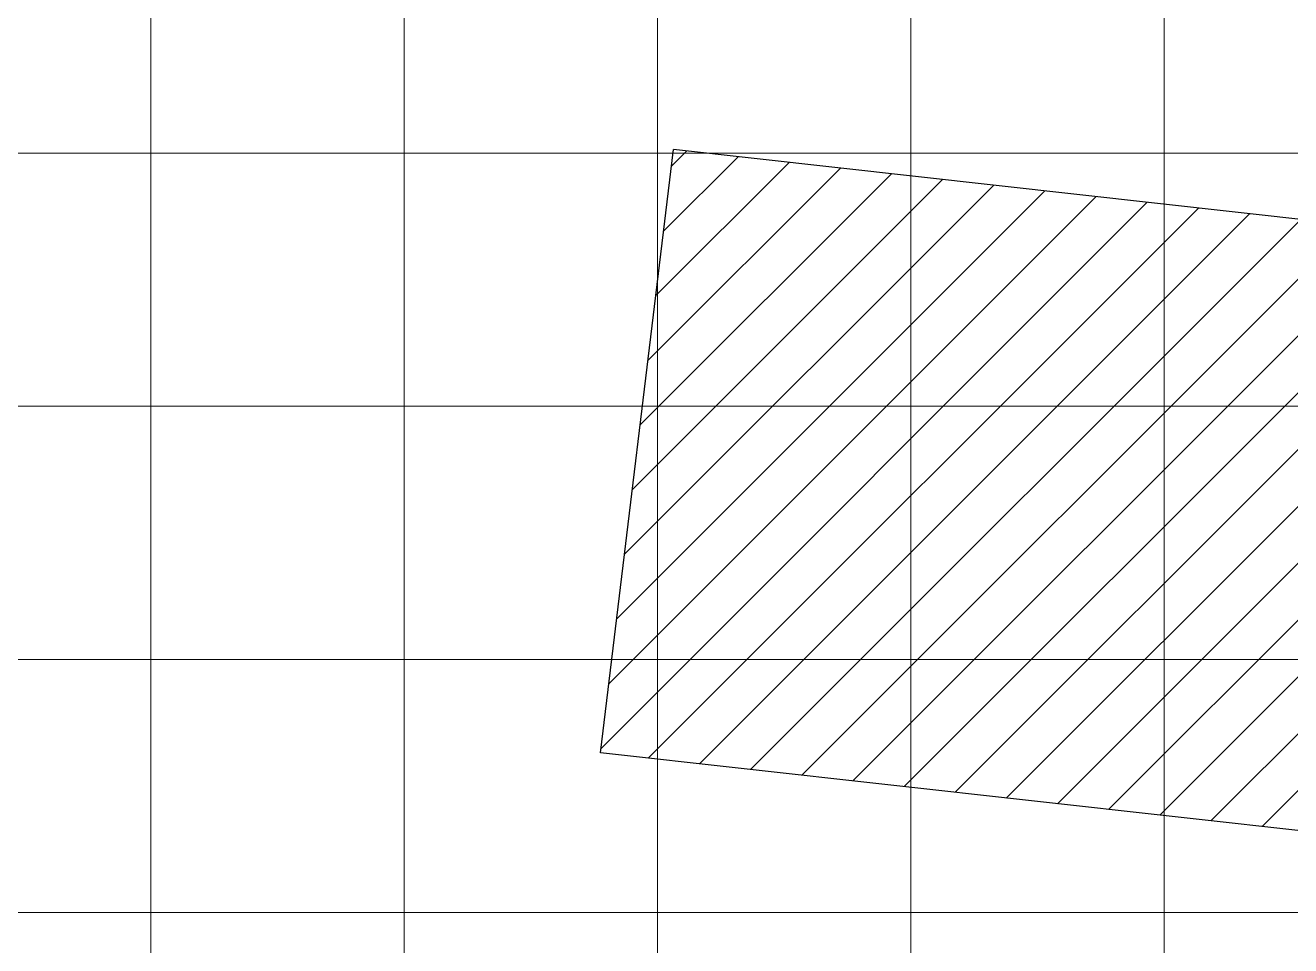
# Model space of a CAD drawing. Header units: millimetres. Extents: x 684983 to 685377, y 990360 to 990509.
# Drawn here: x 685029.02 to 685039.01, y 990455.78 to 990463.05 of the extents above; entities that cross this region are included whole.
import ezdxf

# ---------------------------------------------------------------- set-up
doc = ezdxf.new("R2010")
doc.units = ezdxf.units.MM
doc.layers.add('BL', color=202, linetype='Continuous')
doc.layers.add('grid', color=8, linetype='Continuous', lineweight=9)
doc.layers.add('HAtch', color=200, linetype='Continuous', lineweight=9)

msp = doc.modelspace()

# ---------------------------------------------------------------- hatches: boundary and pattern name
at = {"layer": 'HAtch'}
h = msp.add_hatch(dxfattribs=at)
h.set_pattern_fill('ANSI31', color=256, scale=0.1)
h.set_pattern_definition([(45, (-165.7308, 1.1705), (-0.22450640303, 0.22450640303), [])])
h.paths.add_polyline_path([(685080.6054, 990417.8677), (685072.834, 990420.299), (685069.244, 990408.824), (685077.0154, 990406.3927)])
h.paths.add_polyline_path([(685033.231, 990416.161), (685030.818, 990416.829), (685030.305, 990414.415), (685032.718, 990413.747)])
h.paths.add_polyline_path([(685020.763, 990416.507), (685016.7136, 990417.3875), (685017.139, 990419.344), (685015.082, 990419.802), (685014.9981, 990419.4162), (685007.921, 990420.955), (685005.494, 990409.793), (685018.336, 990405.345)])
h.paths.add_polyline_path([(685016.828, 990454.458), (685006.64, 990456.135), (685005.859, 990451.208), (685016.047, 990449.531)])
h.paths.add_polyline_path([(685026.3291, 990479.7329), (685016.0881, 990480.8363), (685014.479, 990465.902), (685017.592, 990465.5666), (685017.312, 990462.968), (685024.44, 990462.2)])
h.paths.add_polyline_path([(685043.926, 990460.974), (685034.141, 990462.066), (685033.564, 990457.301), (685043.349, 990456.209)])

# ---------------------------------------------------------------- linework, layer by layer
at = {"layer": 'BL'}
for p, q in [((685033.564, 990457.301), (685034.141, 990462.066)), ((685043.926, 990460.974), (685034.141, 990462.066)), ((685043.349, 990456.209), (685033.564, 990457.301))]:
    msp.add_line(p, q, dxfattribs=at)
at = {"layer": 'grid'}
for p, q in [((685030.0136, 990509.1548), (685030.0136, 990370.8996)), ((685032.0136, 990509.1548), (685032.0136, 990370.8996)), ((685034.0136, 990509.1548), (685034.0136, 990370.8996)), ((685036.0136, 990509.1548), (685036.0136, 990370.8996)), ((685038.0136, 990509.1548), (685038.0136, 990370.8996)), ((685085.1957, 990462.0381), (684982.7636, 990462.0381)), ((685085.1957, 990460.0381), (684982.7636, 990460.0381)), ((685085.1957, 990458.0381), (684982.7636, 990458.0381)), ((685085.1957, 990456.0381), (684982.7636, 990456.0381))]:
    msp.add_line(p, q, dxfattribs=at)

doc.saveas('drawing.dxf')
